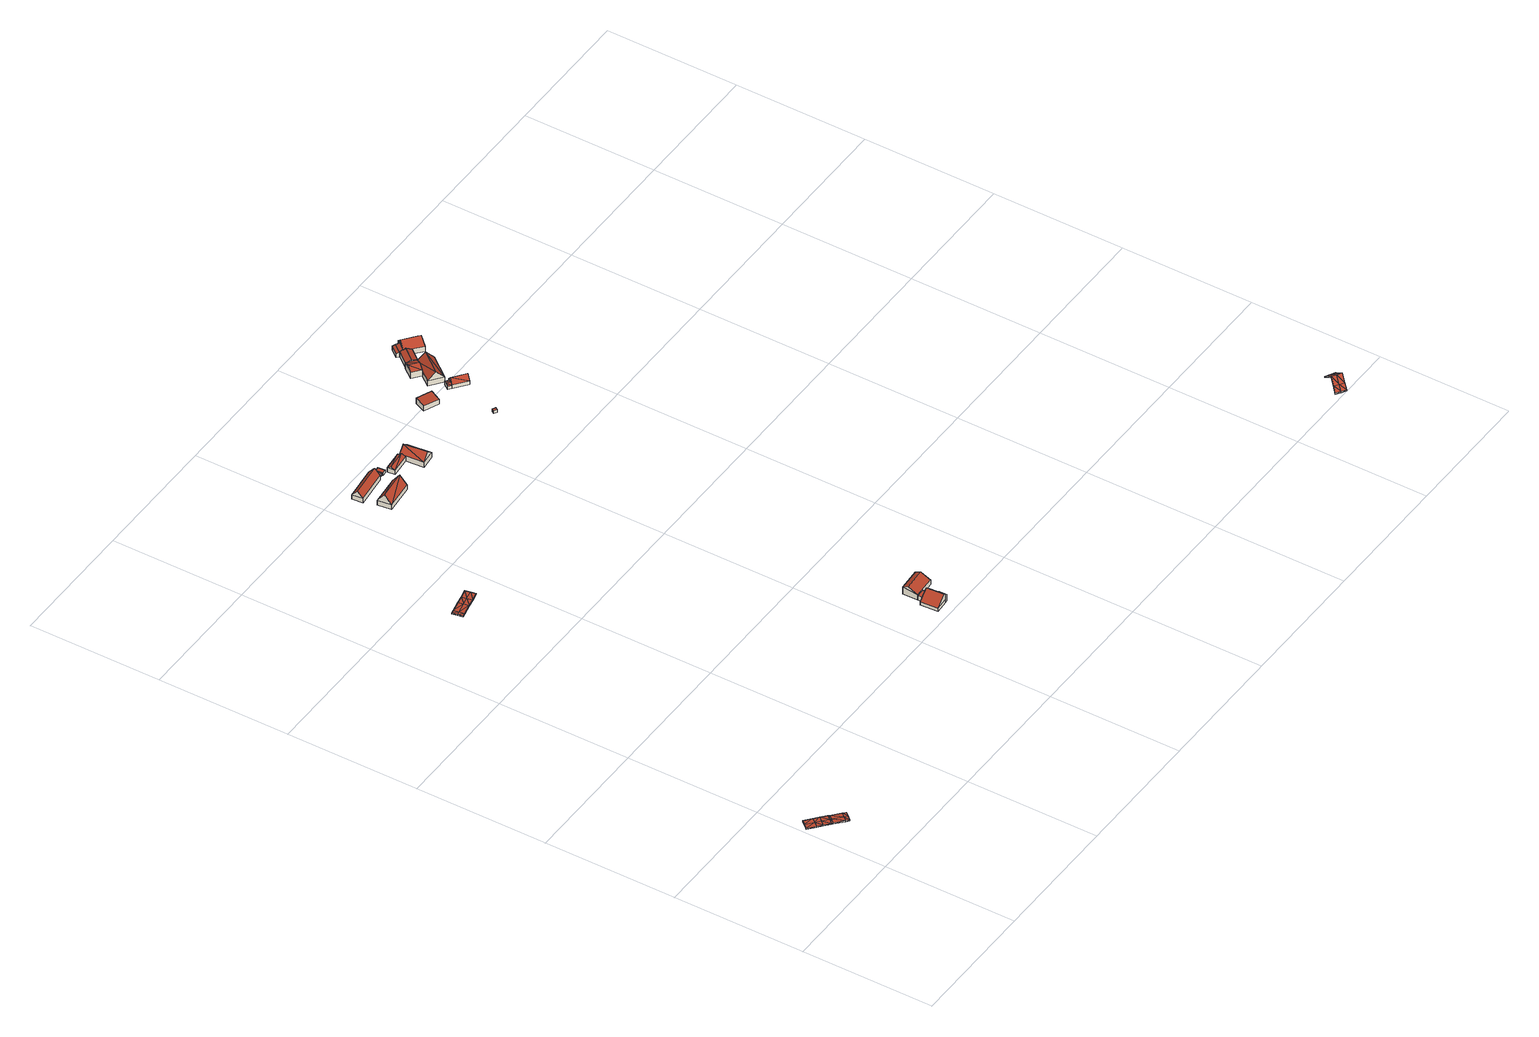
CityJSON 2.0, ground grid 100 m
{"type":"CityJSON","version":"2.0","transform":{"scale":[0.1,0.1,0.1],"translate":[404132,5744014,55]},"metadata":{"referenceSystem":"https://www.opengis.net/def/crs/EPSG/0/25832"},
"CityObjects":{
"building1":{"type":"Building","attributes":{"Geometrietyp2DReferenz":"2000","Gemeindeschluessel":"05558004","function":"53001_1800","roofType":"9999","measuredHeight":1},"geometry":[{"type":"Solid","lod":"2","boundaries":[[[[0,1,2]],[[1,3,2]],[[4,5,0]],[[5,1,0]],[[6,7,4]],[[7,5,4]],[[8,9,6]],[[9,7,6]],[[10,11,8]],[[11,9,8]],[[12,13,10]],[[13,11,10]],[[14,15,12]],[[15,13,12]],[[16,17,14]],[[17,15,14]],[[18,19,16]],[[19,17,16]],[[20,21,18]],[[21,19,18]],[[22,23,20]],[[23,21,20]],[[24,25,22]],[[25,23,22]],[[26,27,24]],[[27,25,24]],[[28,29,26]],[[29,27,26]],[[30,31,28]],[[31,29,28]],[[32,33,30]],[[33,31,30]],[[2,3,32]],[[3,33,32]],[[34,29,33]],[[33,29,31]],[[35,34,3]],[[3,34,33]],[[36,35,3]],[[36,3,1]],[[36,1,5]],[[37,36,7]],[[7,36,5]],[[38,37,7]],[[38,7,9]],[[13,38,9]],[[13,9,11]],[[25,27,34]],[[34,27,29]],[[23,25,34]],[[23,34,35]],[[21,23,35]],[[21,35,36]],[[19,21,37]],[[37,21,36]],[[19,37,17]],[[17,37,38]],[[15,17,38]],[[15,38,13]],[[39,32,28]],[[32,30,28]],[[40,2,39]],[[2,32,39]],[[41,2,40]],[[41,0,2]],[[41,4,0]],[[42,6,41]],[[6,4,41]],[[43,6,42]],[[43,8,6]],[[12,8,43]],[[12,10,8]],[[24,39,26]],[[39,28,26]],[[22,39,24]],[[22,40,39]],[[20,40,22]],[[20,41,40]],[[18,42,20]],[[42,41,20]],[[18,16,42]],[[16,43,42]],[[14,43,16]],[[14,12,43]]]],"semantics":{"surfaces":[{"type":"WallSurface"},{"type":"GroundSurface"},{"type":"RoofSurface"}],"values":[[0,0,0,0,0,0,0,0,0,0,0,0,0,0,0,0,0,0,0,0,0,0,0,0,0,0,0,0,0,0,0,0,0,0,1,1,1,1,1,1,1,1,1,1,1,1,1,1,1,1,1,1,1,1,1,1,1,1,1,2,2,2,2,2,2,2,2,2,2,2,2,2,2,2,2,2,2,2,2,2,2,2,2,2]]}}]},
"building2":{"type":"Building","attributes":{"Geometrietyp2DReferenz":"2000","Gemeindeschluessel":"05515000","function":"53001_1800","roofType":"9999","measuredHeight":1},"geometry":[{"type":"Solid","lod":"2","boundaries":[[[[44,45,46]],[[45,47,46]],[[48,49,44]],[[49,45,44]],[[50,51,48]],[[51,49,48]],[[52,53,50]],[[53,51,50]],[[54,55,52]],[[55,53,52]],[[56,57,54]],[[57,55,54]],[[58,59,56]],[[59,57,56]],[[60,61,58]],[[61,59,58]],[[62,63,60]],[[63,61,60]],[[64,65,62]],[[65,63,62]],[[66,67,64]],[[67,65,64]],[[46,47,66]],[[47,67,66]],[[49,68,47]],[[49,47,45]],[[51,69,68]],[[51,68,49]],[[53,70,51]],[[51,70,69]],[[55,57,53]],[[53,57,70]],[[68,65,67]],[[68,67,47]],[[69,63,65]],[[69,65,68]],[[70,61,69]],[[69,61,63]],[[57,59,70]],[[70,59,61]],[[48,46,71]],[[48,44,46]],[[50,71,72]],[[50,48,71]],[[52,50,73]],[[50,72,73]],[[54,52,56]],[[52,73,56]],[[71,66,64]],[[71,46,66]],[[72,64,62]],[[72,71,64]],[[73,72,60]],[[72,62,60]],[[56,73,58]],[[73,60,58]]]],"semantics":{"surfaces":[{"type":"WallSurface"},{"type":"GroundSurface"},{"type":"RoofSurface"}],"values":[[0,0,0,0,0,0,0,0,0,0,0,0,0,0,0,0,0,0,0,0,0,0,0,0,1,1,1,1,1,1,1,1,1,1,1,1,1,1,1,1,2,2,2,2,2,2,2,2,2,2,2,2,2,2,2,2]]}}]},
"building3":{"type":"Building","attributes":{"Gemeindeschluessel":"05570016","Geometrietyp2DReferenz":"3000","function":"31001_1000"},"address":[{"country":"Germany","locality":"Drensteinfurt","thoroughfareNumber":"40","thoroughfareName":"Altendorf"}],"children":["building3-1","building3-2","building3-3"]},
"building3-1":{"type":"BuildingPart","attributes":{"roofType":"1000","measuredHeight":3.67},"parents":["building3"],"geometry":[{"type":"Solid","lod":"2","boundaries":[[[[74,75,76,77,78]],[[79,80,75,74]],[[81,82,83,80,79]],[[79,74,78,81]],[[75,80,83,76]],[[76,83,82,77]],[[82,81,78,77]]]],"semantics":{"surfaces":[{"type":"WallSurface"},{"type":"RoofSurface"},{"type":"GroundSurface"},{"type":"ClosureSurface"}],"values":[[0,0,0,1,2,3,3]]}}]},
"building3-2":{"type":"BuildingPart","attributes":{"roofType":"3100","measuredHeight":8.44},"parents":["building3"],"geometry":[{"type":"Solid","lod":"2","boundaries":[[[[84,85,86,87]],[[88,89,85,84]],[[77,76,89,88]],[[90,91,83,82]],[[92,93,94,95,96]],[[94,93,97,88,84]],[[97,78,77,88]],[[95,94,84,87]],[[81,92,96,90,82]],[[86,85,89,76,83,91]],[[91,90,87,86]],[[76,77,82,83]],[[93,92,81,78,97]],[[78,81,82,77]],[[96,95,87,90]]]],"semantics":{"surfaces":[{"type":"WallSurface"},{"type":"RoofSurface"},{"type":"GroundSurface"},{"type":"ClosureSurface"}],"values":[[0,0,0,0,1,1,0,0,0,2,3,3,0,3,3]]}}]},
"building3-3":{"type":"BuildingPart","attributes":{"roofType":"2100","measuredHeight":7.3},"parents":["building3"],"geometry":[{"type":"Solid","lod":"2","boundaries":[[[[98,99,91,90,96]],[[100,101,99,98]],[[95,87,86,101,100]],[[100,98,96,95]],[[99,101,86,91]],[[91,86,87,90]],[[90,87,95,96]]]],"semantics":{"surfaces":[{"type":"WallSurface"},{"type":"RoofSurface"},{"type":"GroundSurface"},{"type":"ClosureSurface"}],"values":[[0,0,0,1,2,3,3]]}}]},
"building4":{"type":"Building","attributes":{"name":"Große Breuing","Geometrietyp2DReferenz":"3000","Gemeindeschluessel":"05515000","function":"31001_1100","roofType":"3100","measuredHeight":10.62},"address":[{"country":"Germany","locality":"Münster","thoroughfareNumber":"14","thoroughfareName":"Zum Klosterholz"},{"country":"Germany","locality":"Münster","thoroughfareNumber":"14a","thoroughfareName":"Zum Klosterholz"}],"geometry":[{"type":"Solid","lod":"2","boundaries":[[[[102,103,104,105]],[[106,107,103,102]],[[108,109,107,106]],[[105,104,109,108]],[[102,110,106]],[[108,111,105]],[[111,110,102]],[[102,105,111]],[[110,111,108]],[[108,106,110]],[[103,107,109,104]]]],"semantics":{"surfaces":[{"type":"WallSurface"},{"type":"RoofSurface"},{"type":"GroundSurface"}],"values":[[0,0,0,0,0,0,1,1,1,1,2]]}}]},
"building5":{"type":"Building","attributes":{"Gemeindeschluessel":"05515000","Geometrietyp2DReferenz":"3000","function":"31001_2700","roofType":"5000","measuredHeight":8.38},"geometry":[{"type":"Solid","lod":"2","boundaries":[[[[112,113,114,115]],[[116,117,113,112]],[[118,119,117,116]],[[120,121,119,118]],[[122,123,121,120]],[[115,114,123,122]],[[112,124,125,118,116]],[[124,115,122,120,125]],[[115,124,112]],[[118,125,120]],[[113,117,119,121,123,114]]]],"semantics":{"surfaces":[{"type":"WallSurface"},{"type":"RoofSurface"},{"type":"GroundSurface"}],"values":[[0,0,0,0,0,0,1,1,0,0,2]]}}]},
"building6":{"type":"Building","attributes":{"Gemeindeschluessel":"05570016","Geometrietyp2DReferenz":"3000","function":"31001_2700","roofType":"3100","measuredHeight":7.99},"geometry":[{"type":"Solid","lod":"2","boundaries":[[[[126,127,128,129]],[[130,131,127,126]],[[132,75,131,130]],[[129,128,75,132]],[[126,133,130]],[[132,134,129]],[[129,134,133,126]],[[130,133,134,132]],[[127,131,75,128]]]],"semantics":{"surfaces":[{"type":"WallSurface"},{"type":"RoofSurface"},{"type":"GroundSurface"}],"values":[[0,0,0,0,0,0,1,1,2]]}}]},
"building7":{"type":"Building","attributes":{"Gemeindeschluessel":"05515000","Geometrietyp2DReferenz":"3000","function":"31001_2700","roofType":"2100","measuredHeight":3.22},"geometry":[{"type":"Solid","lod":"2","boundaries":[[[[135,136,137,138]],[[139,140,136,135]],[[141,142,140,139]],[[138,137,142,141]],[[139,135,138,141]],[[136,140,142,137]]]],"semantics":{"surfaces":[{"type":"WallSurface"},{"type":"RoofSurface"},{"type":"GroundSurface"}],"values":[[0,0,0,0,1,2]]}}]},
"building8":{"type":"Building","attributes":{"Gemeindeschluessel":"05515000","Geometrietyp2DReferenz":"3000","function":"31001_2460","roofType":"1000","measuredHeight":2.43},"geometry":[{"type":"Solid","lod":"2","boundaries":[[[[143,144,145,146]],[[147,148,144,143]],[[149,150,148,147]],[[146,145,150,149]],[[147,143,146,149]],[[144,148,150,145]]]],"semantics":{"surfaces":[{"type":"WallSurface"},{"type":"RoofSurface"},{"type":"GroundSurface"}],"values":[[0,0,0,0,1,2]]}}]},
"building9":{"type":"Building","attributes":{"Gemeindeschluessel":"05515000","Geometrietyp2DReferenz":"3000","function":"31001_2700","roofType":"5000","measuredHeight":5.66},"geometry":[{"type":"Solid","lod":"2","boundaries":[[[[151,152,153,154]],[[155,156,152,151]],[[157,158,156,155]],[[159,160,158,157]],[[161,162,160,159]],[[154,153,162,161]],[[161,151,154]],[[163,164,151]],[[163,151,161]],[[161,159,163]],[[157,155,164]],[[164,163,157]],[[151,164,155]],[[157,163,159]],[[152,156,158,160,162,153]]]],"semantics":{"surfaces":[{"type":"WallSurface"},{"type":"RoofSurface"},{"type":"GroundSurface"}],"values":[[0,0,0,0,0,0,1,1,1,1,1,1,0,0,2]]}}]},
"building10":{"type":"Building","attributes":{"Gemeindeschluessel":"05515000","Geometrietyp2DReferenz":"3000","function":"31001_2700","roofType":"5000","measuredHeight":9.09},"geometry":[{"type":"Solid","lod":"2","boundaries":[[[[165,166,167,168]],[[169,156,166,165]],[[170,152,156,169]],[[171,153,152,170]],[[172,173,153,171]],[[168,167,173,172]],[[172,174,175,168]],[[175,174,165]],[[174,176,170,169,165]],[[176,174,172,171]],[[176,171,170]],[[175,165,168]],[[166,156,152,153,173,167]]]],"semantics":{"surfaces":[{"type":"WallSurface"},{"type":"RoofSurface"},{"type":"GroundSurface"}],"values":[[0,0,0,0,0,0,1,1,1,0,0,0,2]]}}]},
"building11":{"type":"Building","attributes":{"Gemeindeschluessel":"05515000","Geometrietyp2DReferenz":"3000","function":"31001_2700","roofType":"2100","measuredHeight":5.08},"geometry":[{"type":"Solid","lod":"2","boundaries":[[[[177,178,179,180]],[[181,182,178,177]],[[183,184,182,181]],[[180,179,184,183]],[[181,177,180,183]],[[178,182,184,179]]]],"semantics":{"surfaces":[{"type":"WallSurface"},{"type":"RoofSurface"},{"type":"GroundSurface"}],"values":[[0,0,0,0,1,2]]}}]},
"building12":{"type":"Building","attributes":{"Gemeindeschluessel":"05515000","Geometrietyp2DReferenz":"3000","function":"31001_2500","roofType":"1000","measuredHeight":2.52},"address":[{"country":"Germany","locality":"Münster","thoroughfareNumber":"316a","thoroughfareName":"Davertstraße"}],"geometry":[{"type":"Solid","lod":"2","boundaries":[[[[185,186,187,188]],[[189,190,186,185]],[[191,192,190,189]],[[188,187,192,191]],[[189,185,188,191]],[[186,190,192,187]]]],"semantics":{"surfaces":[{"type":"WallSurface"},{"type":"RoofSurface"},{"type":"GroundSurface"}],"values":[[0,0,0,0,1,2]]}}]},
"building13":{"type":"Building","attributes":{"Gemeindeschluessel":"05515000","Geometrietyp2DReferenz":"3000","function":"31001_1310","roofType":"3100","measuredHeight":3.38},"geometry":[{"type":"Solid","lod":"2","boundaries":[[[[193,194,195,196]],[[197,198,194,193]],[[199,200,198,197]],[[196,195,200,199]],[[193,201,197]],[[199,202,196]],[[196,202,201]],[[201,193,196]],[[202,199,197]],[[197,201,202]],[[194,198,200,195]]]],"semantics":{"surfaces":[{"type":"WallSurface"},{"type":"RoofSurface"},{"type":"GroundSurface"}],"values":[[0,0,0,0,0,0,1,1,1,1,2]]}}]},
"building14":{"type":"Building","attributes":{"Gemeindeschluessel":"05515000","Geometrietyp2DReferenz":"3000","function":"31001_2700","roofType":"5000","measuredHeight":6.85},"geometry":[{"type":"Solid","lod":"2","boundaries":[[[[203,204,205,206]],[[207,208,204,203]],[[209,210,208,207]],[[206,205,210,209]],[[203,206,211,212]],[[207,212,211]],[[211,209,207]],[[209,211,206]],[[203,212,207]],[[204,208,210,205]]]],"semantics":{"surfaces":[{"type":"WallSurface"},{"type":"RoofSurface"},{"type":"GroundSurface"}],"values":[[0,0,0,0,1,1,1,0,0,2]]}}]},
"building15":{"type":"Building","attributes":{"Gemeindeschluessel":"05515000","Geometrietyp2DReferenz":"3000","function":"31001_1000","roofType":"3100","measuredHeight":10.54},"address":[{"country":"Germany","locality":"Münster","thoroughfareNumber":"316","thoroughfareName":"Davertstraße"}],"geometry":[{"type":"Solid","lod":"2","boundaries":[[[[213,214,215,216]],[[217,218,214,213]],[[219,220,218,217]],[[221,222,220,219]],[[223,224,222,221]],[[216,215,224,223]],[[223,225,216]],[[226,216,225]],[[225,227,219,226]],[[217,213,226,219]],[[227,225,223,221]],[[227,221,219]],[[226,213,216]],[[214,218,220,222,224,215]]]],"semantics":{"surfaces":[{"type":"WallSurface"},{"type":"RoofSurface"},{"type":"GroundSurface"}],"values":[[0,0,0,0,0,0,1,1,1,1,0,0,0,2]]}}]},
"building16":{"type":"Building","attributes":{"Gemeindeschluessel":"05515000","Geometrietyp2DReferenz":"3000","function":"31001_2700"},"children":["building16-1","building16-2"]},
"building16-1":{"type":"BuildingPart","attributes":{"roofType":"3100","measuredHeight":7.34},"parents":["building16"],"geometry":[{"type":"Solid","lod":"2","boundaries":[[[[228,229,230,231]],[[232,233,229,228]],[[231,230,234,235,236]],[[228,237,232]],[[236,238,231]],[[231,238,237]],[[237,228,231]],[[238,236,239,240,241,232]],[[232,237,238]],[[229,233,242,243,234,230]],[[233,232,241,244,242]],[[239,236,235]],[[243,240,239,235,234]],[[242,244,241,240,243]]]],"semantics":{"surfaces":[{"type":"WallSurface"},{"type":"RoofSurface"},{"type":"GroundSurface"},{"type":"ClosureSurface"}],"values":[[0,0,0,0,0,1,1,1,1,2,0,0,3,3]]}}]},
"building16-2":{"type":"BuildingPart","attributes":{"roofType":"3100","measuredHeight":6.59},"parents":["building16"],"geometry":[{"type":"Solid","lod":"2","boundaries":[[[[245,246,242,244]],[[247,248,246,245]],[[249,250,248,247]],[[251,252,250,249]],[[253,254,252,251]],[[255,256,254,253]],[[235,234,256,255]],[[249,247,245,244,241,257,251]],[[239,235,255,253,251,257]],[[243,242,246,248,250,252,254,256,234]],[[239,257,240]],[[234,235,239,240,243]],[[240,257,241]],[[242,243,240,241,244]]]],"semantics":{"surfaces":[{"type":"WallSurface"},{"type":"RoofSurface"},{"type":"GroundSurface"},{"type":"ClosureSurface"}],"values":[[0,0,0,0,0,0,0,1,1,2,0,3,0,3]]}}]},
"building17":{"type":"Building","attributes":{"Gemeindeschluessel":"05515000","Geometrietyp2DReferenz":"3000","function":"51009_1610","roofType":"2100","measuredHeight":3.9},"geometry":[{"type":"Solid","lod":"2","boundaries":[[[[258,259,260,261]],[[262,263,259,258]],[[264,265,263,262]],[[261,260,265,264]],[[262,258,261,264]],[[259,263,265,260]]]],"semantics":{"surfaces":[{"type":"WallSurface"},{"type":"RoofSurface"},{"type":"GroundSurface"}],"values":[[0,0,0,0,1,2]]}}]},
"building18":{"type":"Building","attributes":{"Gemeindeschluessel":"05515000","Geometrietyp2DReferenz":"3000","function":"31001_2700","roofType":"2100","measuredHeight":4.83},"geometry":[{"type":"Solid","lod":"2","boundaries":[[[[258,259,263,262]],[[266,267,259,258]],[[268,248,267,266]],[[269,246,248,268]],[[262,263,246,269]],[[268,266,258,262,269]],[[259,267,248,246,263]]]],"semantics":{"surfaces":[{"type":"WallSurface"},{"type":"RoofSurface"},{"type":"GroundSurface"}],"values":[[0,0,0,0,0,1,2]]}}]},
"building19":{"type":"Building","attributes":{"Gemeindeschluessel":"05515000","Geometrietyp2DReferenz":"3000","function":"31001_2700","roofType":"3100","measuredHeight":9.34},"geometry":[{"type":"Solid","lod":"2","boundaries":[[[[270,271,272,273]],[[274,275,271,270]],[[276,277,275,274]],[[278,279,277,276]],[[280,281,279,278]],[[282,283,281,280]],[[284,285,283,282]],[[253,286,285,284]],[[273,272,286,253]],[[280,278,276,274,282]],[[270,273,253,284,282,274]],[[271,275,277,279,281,283,285,286,272]]]],"semantics":{"surfaces":[{"type":"WallSurface"},{"type":"RoofSurface"},{"type":"GroundSurface"}],"values":[[0,0,0,0,0,0,0,0,0,1,1,2]]}}]},
"building20":{"type":"Building","attributes":{"Geometrietyp2DReferenz":"2000","Gemeindeschluessel":"05570016","function":"53001_1800","roofType":"9999","measuredHeight":1},"geometry":[{"type":"Solid","lod":"2","boundaries":[[[[287,288,289]],[[288,290,289]],[[291,292,287]],[[292,288,287]],[[293,294,291]],[[294,292,291]],[[295,296,293]],[[296,294,293]],[[297,298,295]],[[298,296,295]],[[299,300,297]],[[300,298,297]],[[301,302,299]],[[302,300,299]],[[303,304,301]],[[304,302,301]],[[305,306,303]],[[306,304,303]],[[307,308,305]],[[308,306,305]],[[309,310,307]],[[310,308,307]],[[311,312,309]],[[312,310,309]],[[313,314,311]],[[314,312,311]],[[289,290,313]],[[290,314,313]],[[292,315,288]],[[288,315,290]],[[296,316,294]],[[294,316,315]],[[294,315,292]],[[300,317,316]],[[300,316,298]],[[298,316,296]],[[302,304,317]],[[302,317,300]],[[315,312,290]],[[290,312,314]],[[316,310,315]],[[315,310,312]],[[317,308,310]],[[317,310,316]],[[304,306,308]],[[304,308,317]],[[291,287,318]],[[287,289,318]],[[295,293,319]],[[293,318,319]],[[293,291,318]],[[299,319,320]],[[299,297,319]],[[297,295,319]],[[301,320,303]],[[301,299,320]],[[318,289,311]],[[289,313,311]],[[319,318,309]],[[318,311,309]],[[320,309,307]],[[320,319,309]],[[303,307,305]],[[303,320,307]]]],"semantics":{"surfaces":[{"type":"WallSurface"},{"type":"GroundSurface"},{"type":"RoofSurface"}],"values":[[0,0,0,0,0,0,0,0,0,0,0,0,0,0,0,0,0,0,0,0,0,0,0,0,0,0,0,0,1,1,1,1,1,1,1,1,1,1,1,1,1,1,1,1,1,1,2,2,2,2,2,2,2,2,2,2,2,2,2,2,2,2,2,2]]}}]}
},
"vertices":[
[183,565,51],[183,565,41],[141,601,51],[141,601,41],[183,564,51],[183,564,41],[193,556,51],[193,556,41],[256,500,50],[256,500,40],[279,481,49],[279,481,39],[252,451,49],[252,451,39],[226,421,49],[226,421,39],[204,440,50],[204,440,40],[140,496,51],[140,496,41],[131,504,51],[131,504,41],[89,541,51],[89,541,41],[55,570,50],[55,570,40],[2,616,50],[2,616,40],[28,646,50],[28,646,40],[54,676,50],[54,676,40],[107,631,50],[107,631,40],[81,600,40],[115,571,41],[157,534,41],[167,526,41],[230,470,40],[81,600,50],[115,571,51],[157,534,51],[167,526,51],[230,470,50],
[797,3686,52],[797,3686,42],[789,3725,52],[789,3725,42],[731,3673,52],[731,3673,42],[672,3661,53],[672,3661,43],[591,3644,52],[591,3644,42],[564,3638,52],[564,3638,42],[556,3678,52],[556,3678,42],[548,3717,52],[548,3717,42],[575,3722,52],[575,3722,42],[656,3739,53],[656,3739,43],[715,3751,52],[715,3751,42],[781,3765,52],[781,3765,42],[723,3712,42],[664,3700,43],[583,3683,42],[723,3712,52],[664,3700,53],[583,3683,52],
[2297,1219,93],[2297,1219,56],[2299,1180,56],[2299,1180,82],[2299,1180,93],[2359,1222,93],[2359,1222,56],[2361,1183,93],[2361,1183,82],[2361,1183,56],
[2272,1044,82],[2272,1044,56],[2369,1050,56],[2369,1050,82],[2265,1178,82],[2265,1178,56],[2365,1109,82],[2365,1109,56],[2361,1183,129],[2345,1183,141],[2353,1049,141],[2369,1050,129],[2365,1109,129],[2299,1180,108],
[2386,1110,114],[2386,1110,56],[2389,1051,114],[2389,1051,56],
[1205,4603,88],[1205,4603,49],[1424,4625,49],[1424,4625,88],[1191,4708,88],[1191,4708,49],[1412,4731,88],[1412,4731,49],[1198,4655,155],[1418,4678,155],
[1410,4832,94],[1410,4832,48],[1406,4869,48],[1406,4869,129],[1411,4824,86],[1411,4824,48],[1159,4795,86],[1159,4795,48],[1149,4879,87],[1149,4879,48],[1401,4908,87],[1401,4908,48],[1406,4866,132],[1154,4837,132],
[2462,1343,116],[2462,1343,56],[2291,1333,56],[2291,1333,116],[2469,1228,97],[2469,1228,56],[2297,1219,97],[2465,1302,136],[2293,1292,136],
[1438,4873,80],[1438,4873,53],[1406,4869,53],[1406,4869,85],[1443,4836,80],[1443,4836,53],[1410,4832,85],[1410,4832,53],
[1447,4883,77],[1447,4883,53],[1454,4828,53],[1454,4828,77],[1477,4887,77],[1477,4887,53],[1483,4831,77],[1483,4831,53],
[1648,4826,91],[1648,4826,53],[1649,4827,53],[1649,4827,91],[1652,4783,91],[1652,4783,53],[1502,4768,91],[1502,4768,53],[1497,4826,91],[1497,4826,53],[1648,4841,91],[1648,4841,53],[1499,4797,109],[1649,4812,109],
[1665,4647,96],[1665,4647,53],[1774,4658,53],[1774,4658,96],[1652,4783,96],[1648,4826,96],[1649,4827,96],[1757,4837,96],[1757,4837,53],[1703,4832,143],[1720,4653,143],[1649,4827,98],
[2243,4900,98],[2243,4900,56],[2278,4981,56],[2278,4981,107],[2131,4949,98],[2131,4949,56],[2166,5029,107],[2166,5029,56],
[2354,4548,83],[2354,4548,58],[2377,4534,58],[2377,4534,83],[2366,4567,83],[2366,4567,58],[2389,4553,83],[2389,4553,58],
[2392,4931,85],[2392,4931,58],[2418,4911,58],[2418,4911,85],[2426,4976,85],[2426,4976,58],[2453,4957,85],[2453,4957,58],[2409,4953,92],[2436,4934,92],
[2555,4892,91],[2555,4892,59],[2459,4965,59],[2459,4965,91],[2512,4836,91],[2512,4836,59],[2417,4909,91],[2417,4909,59],[2438,4937,127],[2533,4864,127],
[2352,5060,100],[2352,5060,57],[2446,4986,57],[2446,4986,100],[2417,5143,100],[2417,5143,57],[2482,5226,100],[2482,5226,57],[2488,5222,100],[2488,5222,57],[2577,5153,100],[2577,5153,57],[2529,5189,163],[2399,5023,163],[2488,5222,107],
[2354,5192,112],[2354,5192,59],[2417,5143,59],[2417,5143,112],[2419,5275,112],[2419,5275,59],[2482,5226,59],[2482,5226,107],[2482,5226,112],[2387,5234,133],[2450,5185,133],[2475,5232,112],[2455,5248,112],[2434,5263,112],[2421,5273,59],[2455,5248,59],[2421,5273,104],
[2497,5370,104],[2497,5370,59],[2517,5355,116],[2517,5355,59],[2513,5352,116],[2513,5352,59],[2528,5341,125],[2528,5341,59],[2561,5315,104],[2561,5315,59],[2488,5222,104],[2488,5222,59],[2455,5248,125],
[2546,5434,98],[2546,5434,59],[2529,5447,59],[2529,5447,91],[2495,5372,98],[2495,5372,59],[2478,5384,91],[2478,5384,59],
[2568,5416,107],[2568,5416,59],[2517,5355,107],[2497,5370,99],
[2517,5355,106],[2517,5355,60],[2513,5352,60],[2513,5352,103],[2550,5395,153],[2550,5395,60],[2568,5416,127],[2568,5416,60],[2586,5438,103],[2586,5438,60],[2690,5352,103],[2690,5352,60],[2660,5305,153],[2660,5305,60],[2631,5258,103],[2631,5258,60],[2561,5315,60],
[5690,146,32],[5690,146,22],[5655,166,32],[5655,166,22],[5679,126,48],[5679,126,38],[5642,64,103],[5642,64,93],[5642,63,103],[5642,63,93],[5641,62,103],[5641,62,93],[5617,27,52],[5617,27,42],[5600,2,15],[5600,2,5],[5567,24,15],[5567,24,5],[5534,47,15],[5534,47,5],[5551,72,52],[5551,72,42],[5574,106,103],[5574,106,93],[5610,167,48],[5610,167,38],[5621,186,32],[5621,186,22],[5644,147,38],[5608,84,93],[5584,49,42],[5644,147,48],[5608,84,103],[5584,49,52]
]}
